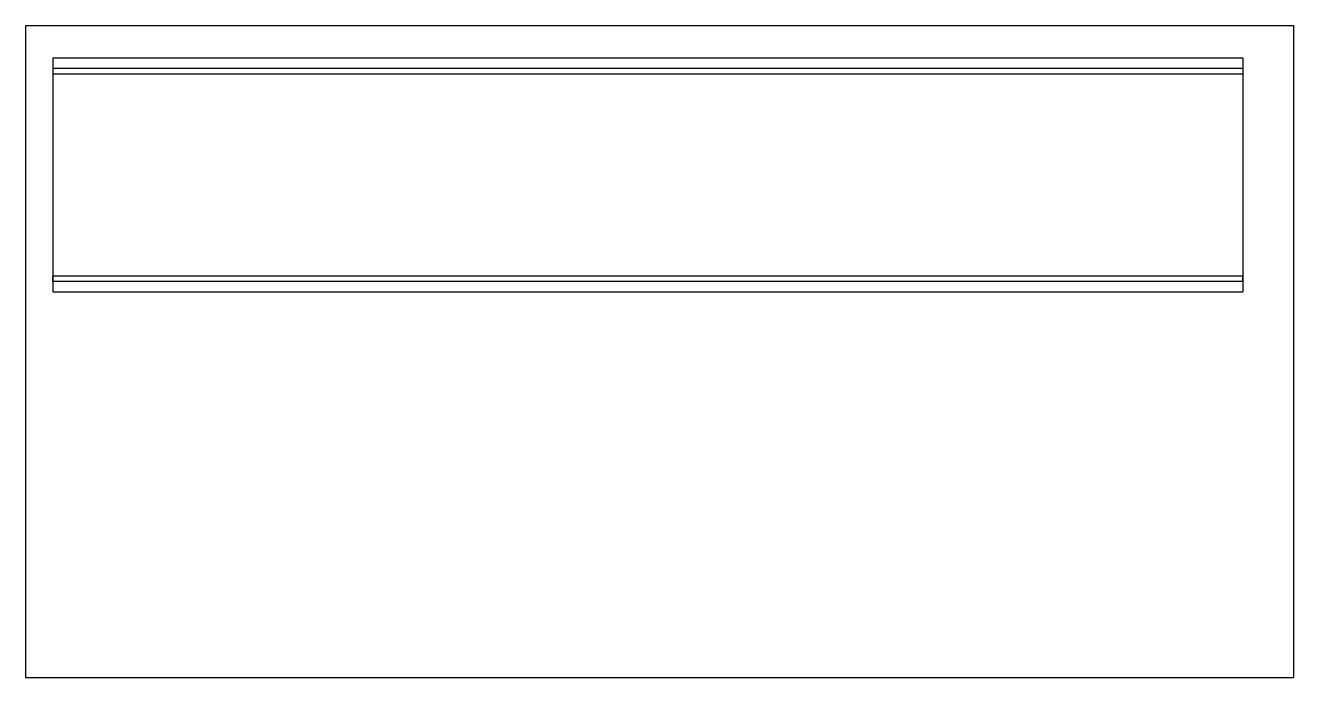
# Model space of a CAD drawing. Extents: x -7 to 313, y -97 to 67.
import ezdxf

# ---------------------------------------------------------------- set-up
doc = ezdxf.new("R2010")
doc.units = 0
doc.header["$MEASUREMENT"] = 0
doc.layers.add('MODELSKETCH_VISIBLE', color=7, linetype='CONTINUOUS')

msp = doc.modelspace()

# ---------------------------------------------------------------- linework, layer by layer
at = {"layer": 'MODELSKETCH_VISIBLE'}
for p, q in [((-6.89, 67.21), (-6.89, -97.23)), ((-6.89, 67.21), (312.79, 67.21)), ((312.79, 67.21), (312.79, -97.23)), ((0, 59), (0, 0)), ((0, 59), (300, 59)), ((300, 59), (300, 0)), ((0, 56.4), (0, 55)), ((0, 56.4), (300, 56.4)), ((0, 55), (300, 55)), ((300, 56.4), (300, 55)), ((0, 2.6), (0, 4)), ((300, 4), (0, 4)), ((300, 2.6), (300, 4)), ((300, 2.6), (0, 2.6)), ((0, 0), (300, 0)), ((-6.89, -97.23), (312.79, -97.23))]:
    msp.add_line(p, q, dxfattribs=at)

doc.saveas('drawing.dxf')
